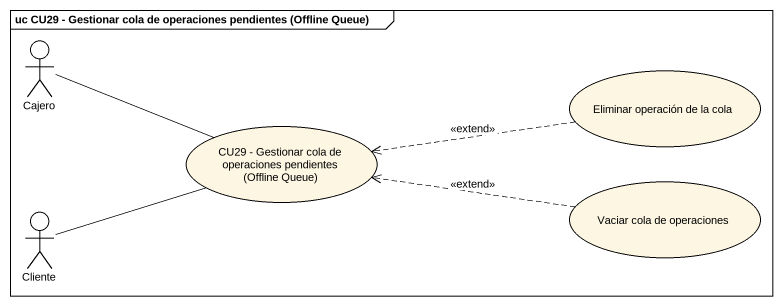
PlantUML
@startuml
mainframe uc CU29 - Gestionar cola de operaciones pendientes (Offline Queue)
actor Cajero
usecase "Eliminar operación de la cola" as Eliminar_operación_de_la
usecase "CU29 - Gestionar cola de operaciones pendientes (Offline Queue)" as CU29_Gestionar_cola_de
usecase "Vaciar cola de operaciones" as Vaciar_cola_de_operaciones
actor Cliente
Cajero -right- CU29_Gestionar_cola_de
Eliminar_operación_de_la .left.> CU29_Gestionar_cola_de : <<extend>>
Vaciar_cola_de_operaciones .left.> CU29_Gestionar_cola_de : <<extend>>
Cliente -right- CU29_Gestionar_cola_de
@enduml
